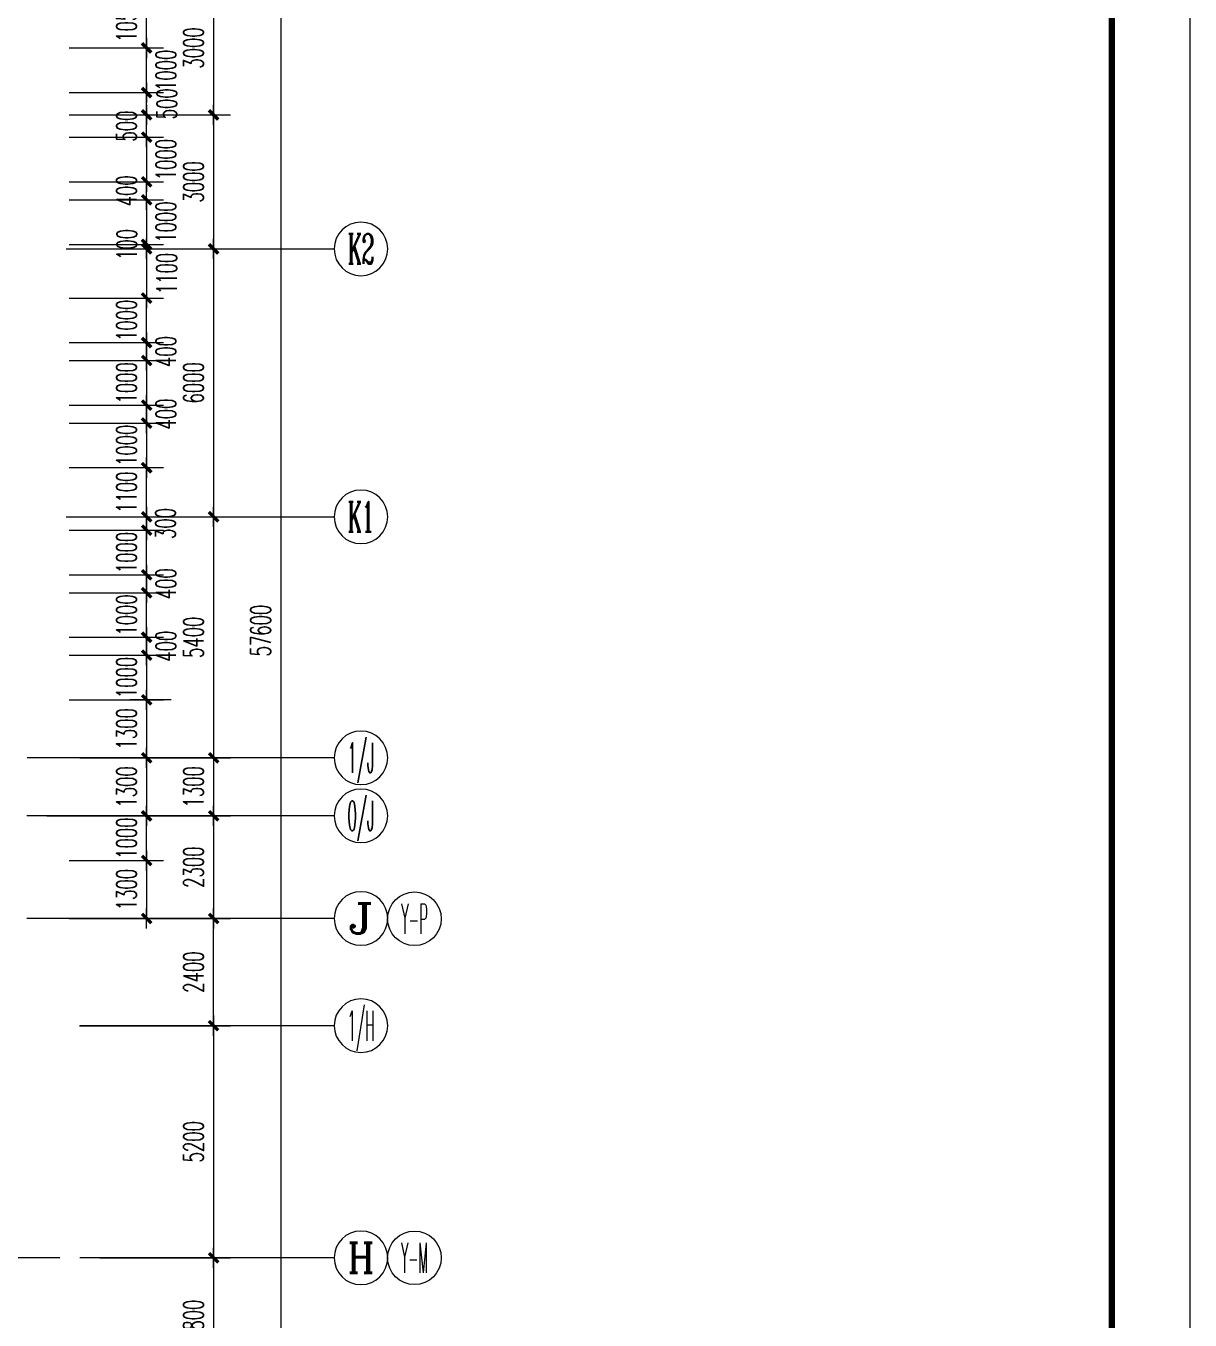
# Model space of a CAD drawing. Extents: x 1575758 to 1999219, y -897052 to -636879.
# Drawn here: x 1973144 to 1999219, y -697603 to -668613 of the extents above; entities that cross this region are included whole.
import ezdxf
from ezdxf.enums import TextEntityAlignment as Align

# ---------------------------------------------------------------- set-up
doc = ezdxf.new("R2010")
doc.units = 0
doc.header["$LTSCALE"] = 1500
doc.header["$MEASUREMENT"] = 0
doc.linetypes.add('CENTER', pattern=[2, 1.25, -0.25, 0.25, -0.25])
doc.layers.get('0').update_dxf_attribs({"linetype": 'CONTINUOUS', "lineweight": 5})
doc.layers.get('DEFPOINTS').update_dxf_attribs({"linetype": 'CONTINUOUS', "lineweight": 5})
for name, color, linetype, lineweight in [('AXIS', 7, 'CONTINUOUS', 5), ('AXIS_TEXT', 7, 'CONTINUOUS', 5), ('DOTE', 7, 'CENTER', 5), ('PUB_DIM', 7, 'CONTINUOUS', 5)]:
    doc.layers.add(name, color=color, linetype=linetype, lineweight=lineweight)
doc.styles.add('COMPLEX', font='COMPLEX')
doc.styles.add('DIM_FONT', font='romans.shx', dxfattribs={"width": 0.6})
doc.dimstyles.new('NORMAL', dxfattribs={"dimscale": 1.5, "dimtxt": 300, "dimasz": 1, "dimexe": 250, "dimexo": 300, "dimgap": 150, "dimtad": 1, "dimdec": 0, "dimdsep": 46, "dimtxsty": 'DIM_FONT', "dimblk1": '_DIMX', "dimblk2": '_DIMX', "dimsah": 1, "dimcen": 2.5, "dimdle": 0.3, "dimclrd": 256, "dimclre": 256, "dimclrt": 256, "dimadec": 0, "dimazin": 0, "dimtfac": 1, "dimtdec": 0, "dimtix": 1, "dimtmove": 2, "dimatfit": 3, "dimldrblk": '_DIMX', "dimfxl": 1, "dimtvp": 1, "dimtolj": 1, "dimtzin": 0, "dimlwd": -1, "dimlwe": -1, "dimarcsym": 0})

# ---------------------------------------------------------------- blocks, each defined once
blk = doc.blocks.new('_AXISO')
blk.add_circle((0, 0), 0.5)
at = {"layer": 'AXIS_TEXT', "style": 'COMPLEX', "width": 1.041667}
blk.add_attdef('A', text='', height=0.56, dxfattribs=at).set_placement((-0.25, -0.28), (0.25, -0.28), align=Align.FIT)
blk = doc.blocks.new('_DIMX')
blk.add_line((-150, 0), (150, 0))
at = {"const_width": 50}
blk.add_lwpolyline([(-70, -70), (70, 70)], dxfattribs=at)
blk = doc.blocks.new('*D1117')
at = {"layer": 'AXIS'}
for p, q in [((1974498, -667608), (1977723, -667608)), ((1977348, -667609), (1977348, -670606)), ((1974498, -670608), (1977723, -670608))]:
    blk.add_line(p, q, dxfattribs=at)
at = {"layer": 'DEFPOINTS', "color": 0, "lineweight": 5}
for p in [(1974048, -667608), (1974048, -670608), (1977348, -670608)]:
    blk.add_point(p, dxfattribs=at)
at = {"layer": 'AXIS', "xscale": 1.5, "yscale": 1.5, "zscale": 1.5}
for p, rotation in [((1977348, -667608), 90), ((1977348, -670608), 270)]:
    blk.add_blockref('_DIMX', p, dxfattribs=dict(at, rotation=rotation))
at = {"layer": 'AXIS', "insert": (1976898, -669108), "char_height": 450, "attachment_point": 5, "rotation": 90, "style": 'DIM_FONT'}
blk.add_mtext('\\A1;3000', dxfattribs=at)
blk = doc.blocks.new('*D1118')
at = {"layer": 'AXIS'}
for p, q in [((1974498, -673609), (1977723, -673609)), ((1977348, -673611), (1977348, -679608)), ((1974498, -679609), (1977723, -679609))]:
    blk.add_line(p, q, dxfattribs=at)
at = {"layer": 'DEFPOINTS', "color": 0, "lineweight": 5}
for p in [(1974048, -673609), (1974048, -679609), (1977348, -679609)]:
    blk.add_point(p, dxfattribs=at)
at = {"layer": 'AXIS', "xscale": 1.5, "yscale": 1.5, "zscale": 1.5}
for p, rotation in [((1977348, -673609), 90), ((1977348, -679609), 270)]:
    blk.add_blockref('_DIMX', p, dxfattribs=dict(at, rotation=rotation))
at = {"layer": 'AXIS', "insert": (1976898, -676609), "char_height": 450, "attachment_point": 5, "rotation": 90, "style": 'DIM_FONT'}
blk.add_mtext('\\A1;6000', dxfattribs=at)
blk = doc.blocks.new('*D1119')
at = {"layer": 'AXIS'}
for p, q in [((1974498, -679609), (1977723, -679609)), ((1977348, -679611), (1977348, -685008)), ((1974498, -685009), (1977723, -685009))]:
    blk.add_line(p, q, dxfattribs=at)
at = {"layer": 'DEFPOINTS', "color": 0, "lineweight": 5}
for p in [(1974048, -679609), (1974048, -685009), (1977348, -685009)]:
    blk.add_point(p, dxfattribs=at)
at = {"layer": 'AXIS', "xscale": 1.5, "yscale": 1.5, "zscale": 1.5}
for p, rotation in [((1977348, -679609), 90), ((1977348, -685009), 270)]:
    blk.add_blockref('_DIMX', p, dxfattribs=dict(at, rotation=rotation))
at = {"layer": 'AXIS', "insert": (1976898, -682309), "char_height": 450, "attachment_point": 5, "rotation": 90, "style": 'DIM_FONT'}
blk.add_mtext('\\A1;5400', dxfattribs=at)
blk = doc.blocks.new('*D1128')
at = {"layer": 'DEFPOINTS', "color": 0, "lineweight": 5}
for p in [(1973665, -670608), (1975848, -670608), (1973665, -671108)]:
    blk.add_point(p, dxfattribs=at)
at = {"layer": 'PUB_DIM'}
for p, q in [((1974115, -670608), (1976223, -670608)), ((1975848, -670606), (1975848, -670605)), ((1975848, -671108), (1975848, -670608)), ((1974115, -671108), (1976223, -671108)), ((1975848, -671109), (1975848, -671111))]:
    blk.add_line(p, q, dxfattribs=at)
at = {"layer": 'PUB_DIM', "xscale": 1.5, "yscale": 1.5, "zscale": 1.5}
for p, rotation in [((1975848, -670608), 270), ((1975848, -671108), 90)]:
    blk.add_blockref('_DIMX', p, dxfattribs=dict(at, rotation=rotation))
at = {"layer": 'PUB_DIM', "insert": (1975398, -670858), "char_height": 450, "attachment_point": 5, "rotation": 90, "style": 'DIM_FONT'}
blk.add_mtext('\\A1;500', dxfattribs=at)
blk = doc.blocks.new('*D1129')
at = {"layer": 'DEFPOINTS', "color": 0, "lineweight": 5}
for p in [(1973665, -669108), (1975848, -669108), (1973665, -670108)]:
    blk.add_point(p, dxfattribs=at)
at = {"layer": 'PUB_DIM'}
for p, q in [((1974115, -669108), (1976223, -669108)), ((1975848, -670106), (1975848, -669109)), ((1974115, -670108), (1976223, -670108))]:
    blk.add_line(p, q, dxfattribs=at)
at = {"layer": 'PUB_DIM', "xscale": 1.5, "yscale": 1.5, "zscale": 1.5}
for p, rotation in [((1975848, -669108), 90), ((1975848, -670108), 270)]:
    blk.add_blockref('_DIMX', p, dxfattribs=dict(at, rotation=rotation))
at = {"layer": 'PUB_DIM', "insert": (1976280, -669608), "char_height": 450, "attachment_point": 5, "rotation": 90, "style": 'DIM_FONT'}
blk.add_mtext('\\A1;1000', dxfattribs=at)
blk = doc.blocks.new('*D1130')
at = {"layer": 'DEFPOINTS', "color": 0, "lineweight": 5}
for p in [(1973665, -668058), (1975848, -668058), (1973665, -669108)]:
    blk.add_point(p, dxfattribs=at)
at = {"layer": 'PUB_DIM'}
for p, q in [((1974115, -668058), (1976223, -668058)), ((1975848, -669106), (1975848, -668059)), ((1974115, -669108), (1976223, -669108))]:
    blk.add_line(p, q, dxfattribs=at)
at = {"layer": 'PUB_DIM', "xscale": 1.5, "yscale": 1.5, "zscale": 1.5}
for p, rotation in [((1975848, -668058), 90), ((1975848, -669108), 270)]:
    blk.add_blockref('_DIMX', p, dxfattribs=dict(at, rotation=rotation))
at = {"layer": 'PUB_DIM', "insert": (1975398, -668508), "char_height": 450, "attachment_point": 5, "rotation": 90, "style": 'DIM_FONT'}
blk.add_mtext('\\A1;1050', dxfattribs=at)
blk = doc.blocks.new('*D1564')
at = {"layer": 'DEFPOINTS', "color": 0, "lineweight": 5}
for p in [(1973665, -671108), (1973665, -672108), (1975848, -672108)]:
    blk.add_point(p, dxfattribs=at)
at = {"layer": 'PUB_DIM'}
for p, q in [((1974115, -671108), (1976223, -671108)), ((1975848, -671109), (1975848, -672106)), ((1974115, -672108), (1976223, -672108))]:
    blk.add_line(p, q, dxfattribs=at)
at = {"layer": 'PUB_DIM', "xscale": 1.5, "yscale": 1.5, "zscale": 1.5}
for p, rotation in [((1975848, -671108), 90), ((1975848, -672108), 270)]:
    blk.add_blockref('_DIMX', p, dxfattribs=dict(at, rotation=rotation))
at = {"layer": 'PUB_DIM', "insert": (1976280, -671608), "char_height": 450, "attachment_point": 5, "rotation": 90, "style": 'DIM_FONT'}
blk.add_mtext('\\A1;1000', dxfattribs=at)
blk = doc.blocks.new('*D1565')
at = {"layer": 'DEFPOINTS', "color": 0, "lineweight": 5}
for p in [(1973665, -672108), (1975848, -672108), (1973665, -672508)]:
    blk.add_point(p, dxfattribs=at)
at = {"layer": 'PUB_DIM'}
for p, q in [((1974115, -672108), (1976223, -672108)), ((1975848, -672106), (1975848, -672105)), ((1975848, -672508), (1975848, -672108)), ((1974115, -672508), (1976223, -672508)), ((1975848, -672509), (1975848, -672511))]:
    blk.add_line(p, q, dxfattribs=at)
at = {"layer": 'PUB_DIM', "xscale": 1.5, "yscale": 1.5, "zscale": 1.5}
for p, rotation in [((1975848, -672108), 270), ((1975848, -672508), 90)]:
    blk.add_blockref('_DIMX', p, dxfattribs=dict(at, rotation=rotation))
at = {"layer": 'PUB_DIM', "insert": (1975398, -672308), "char_height": 450, "attachment_point": 5, "rotation": 90, "style": 'DIM_FONT'}
blk.add_mtext('\\A1;400', dxfattribs=at)
blk = doc.blocks.new('*D1566')
at = {"layer": 'DEFPOINTS', "color": 0, "lineweight": 5}
for p in [(1973665, -673509), (1973665, -673609), (1975848, -673509)]:
    blk.add_point(p, dxfattribs=at)
at = {"layer": 'PUB_DIM'}
for p, q in [((1974115, -673509), (1976223, -673509)), ((1974115, -673609), (1976223, -673609)), ((1975848, -673508), (1975848, -673506)), ((1975848, -673609), (1975848, -673509)), ((1975848, -673611), (1975848, -673612))]:
    blk.add_line(p, q, dxfattribs=at)
at = {"layer": 'PUB_DIM', "xscale": 1.5, "yscale": 1.5, "zscale": 1.5}
for p, rotation in [((1975848, -673509), 270), ((1975848, -673609), 90)]:
    blk.add_blockref('_DIMX', p, dxfattribs=dict(at, rotation=rotation))
at = {"layer": 'PUB_DIM', "insert": (1975405, -673509), "char_height": 450, "attachment_point": 5, "rotation": 90, "style": 'DIM_FONT'}
blk.add_mtext('\\A1;100', dxfattribs=at)
blk = doc.blocks.new('*D1567')
at = {"layer": 'DEFPOINTS', "color": 0, "lineweight": 5}
for p in [(1973665, -673609), (1973665, -674709), (1975848, -674709)]:
    blk.add_point(p, dxfattribs=at)
at = {"layer": 'PUB_DIM'}
for p, q in [((1974115, -673609), (1976223, -673609)), ((1975848, -673611), (1975848, -674708)), ((1974115, -674709), (1976223, -674709))]:
    blk.add_line(p, q, dxfattribs=at)
at = {"layer": 'PUB_DIM', "xscale": 1.5, "yscale": 1.5, "zscale": 1.5}
for p, rotation in [((1975848, -673609), 90), ((1975848, -674709), 270)]:
    blk.add_blockref('_DIMX', p, dxfattribs=dict(at, rotation=rotation))
at = {"layer": 'PUB_DIM', "insert": (1976296, -674159), "char_height": 450, "attachment_point": 5, "rotation": 90, "style": 'DIM_FONT'}
blk.add_mtext('\\A1;1100', dxfattribs=at)
blk = doc.blocks.new('*D1568')
at = {"layer": 'DEFPOINTS', "color": 0, "lineweight": 5}
for p in [(1973665, -674709), (1975848, -674709), (1973665, -675709)]:
    blk.add_point(p, dxfattribs=at)
at = {"layer": 'PUB_DIM'}
for p, q in [((1974115, -674709), (1976223, -674709)), ((1975848, -674708), (1975848, -674706)), ((1975848, -675709), (1975848, -674709)), ((1974115, -675709), (1976223, -675709)), ((1975848, -675711), (1975848, -675712))]:
    blk.add_line(p, q, dxfattribs=at)
at = {"layer": 'PUB_DIM', "xscale": 1.5, "yscale": 1.5, "zscale": 1.5}
for p, rotation in [((1975848, -674709), 270), ((1975848, -675709), 90)]:
    blk.add_blockref('_DIMX', p, dxfattribs=dict(at, rotation=rotation))
at = {"layer": 'PUB_DIM', "insert": (1975398, -675209), "char_height": 450, "attachment_point": 5, "rotation": 90, "style": 'DIM_FONT'}
blk.add_mtext('\\A1;1000', dxfattribs=at)
blk = doc.blocks.new('*D1569')
at = {"layer": 'DEFPOINTS', "color": 0, "lineweight": 5}
for p in [(1973665, -675709), (1975848, -675709), (1973665, -676109)]:
    blk.add_point(p, dxfattribs=at)
at = {"layer": 'PUB_DIM'}
for p, q in [((1974115, -675709), (1976223, -675709)), ((1975848, -675708), (1975848, -675706)), ((1975848, -676109), (1975848, -675709)), ((1974115, -676109), (1976223, -676109)), ((1975848, -676111), (1975848, -676112))]:
    blk.add_line(p, q, dxfattribs=at)
at = {"layer": 'PUB_DIM', "xscale": 1.5, "yscale": 1.5, "zscale": 1.5}
for p, rotation in [((1975848, -675709), 270), ((1975848, -676109), 90)]:
    blk.add_blockref('_DIMX', p, dxfattribs=dict(at, rotation=rotation))
at = {"layer": 'PUB_DIM', "insert": (1976280, -675909), "char_height": 450, "attachment_point": 5, "rotation": 90, "style": 'DIM_FONT'}
blk.add_mtext('\\A1;400', dxfattribs=at)
blk = doc.blocks.new('*D1570')
at = {"layer": 'DEFPOINTS', "color": 0, "lineweight": 5}
for p in [(1973665, -676109), (1973665, -677109), (1975848, -677109)]:
    blk.add_point(p, dxfattribs=at)
at = {"layer": 'PUB_DIM'}
for p, q in [((1974115, -676109), (1976223, -676109)), ((1975848, -676108), (1975848, -676106)), ((1975848, -676109), (1975848, -677109)), ((1974115, -677109), (1976223, -677109)), ((1975848, -677111), (1975848, -677112))]:
    blk.add_line(p, q, dxfattribs=at)
at = {"layer": 'PUB_DIM', "xscale": 1.5, "yscale": 1.5, "zscale": 1.5}
for p, rotation in [((1975848, -676109), 270), ((1975848, -677109), 90)]:
    blk.add_blockref('_DIMX', p, dxfattribs=dict(at, rotation=rotation))
at = {"layer": 'PUB_DIM', "insert": (1975398, -676609), "char_height": 450, "attachment_point": 5, "rotation": 90, "style": 'DIM_FONT'}
blk.add_mtext('\\A1;1000', dxfattribs=at)
blk = doc.blocks.new('*D1571')
at = {"layer": 'DEFPOINTS', "color": 0, "lineweight": 5}
for p in [(1973665, -677109), (1975848, -677109), (1973665, -677509)]:
    blk.add_point(p, dxfattribs=at)
at = {"layer": 'PUB_DIM'}
for p, q in [((1974115, -677109), (1976223, -677109)), ((1975848, -677108), (1975848, -677106)), ((1975848, -677509), (1975848, -677109)), ((1974115, -677509), (1976223, -677509)), ((1975848, -677511), (1975848, -677512))]:
    blk.add_line(p, q, dxfattribs=at)
at = {"layer": 'PUB_DIM', "xscale": 1.5, "yscale": 1.5, "zscale": 1.5}
for p, rotation in [((1975848, -677109), 270), ((1975848, -677509), 90)]:
    blk.add_blockref('_DIMX', p, dxfattribs=dict(at, rotation=rotation))
at = {"layer": 'PUB_DIM', "insert": (1976280, -677309), "char_height": 450, "attachment_point": 5, "rotation": 90, "style": 'DIM_FONT'}
blk.add_mtext('\\A1;400', dxfattribs=at)
blk = doc.blocks.new('*D1572')
at = {"layer": 'DEFPOINTS', "color": 0, "lineweight": 5}
for p in [(1973665, -677509), (1973665, -678509), (1975848, -678509)]:
    blk.add_point(p, dxfattribs=at)
at = {"layer": 'PUB_DIM'}
for p, q in [((1974115, -677509), (1976223, -677509)), ((1975848, -677508), (1975848, -677506)), ((1975848, -677509), (1975848, -678509)), ((1974115, -678509), (1976223, -678509)), ((1975848, -678511), (1975848, -678512))]:
    blk.add_line(p, q, dxfattribs=at)
at = {"layer": 'PUB_DIM', "xscale": 1.5, "yscale": 1.5, "zscale": 1.5}
for p, rotation in [((1975848, -677509), 270), ((1975848, -678509), 90)]:
    blk.add_blockref('_DIMX', p, dxfattribs=dict(at, rotation=rotation))
at = {"layer": 'PUB_DIM', "insert": (1975398, -678009), "char_height": 450, "attachment_point": 5, "rotation": 90, "style": 'DIM_FONT'}
blk.add_mtext('\\A1;1000', dxfattribs=at)
blk = doc.blocks.new('*D1573')
at = {"layer": 'DEFPOINTS', "color": 0, "lineweight": 5}
for p in [(1973665, -678509), (1975848, -678509), (1973665, -679609)]:
    blk.add_point(p, dxfattribs=at)
at = {"layer": 'PUB_DIM'}
for p, q in [((1974115, -678509), (1976223, -678509)), ((1975848, -678508), (1975848, -678506)), ((1975848, -679609), (1975848, -678509)), ((1974115, -679609), (1976223, -679609)), ((1975848, -679611), (1975848, -679612))]:
    blk.add_line(p, q, dxfattribs=at)
at = {"layer": 'PUB_DIM', "xscale": 1.5, "yscale": 1.5, "zscale": 1.5}
for p, rotation in [((1975848, -678509), 270), ((1975848, -679609), 90)]:
    blk.add_blockref('_DIMX', p, dxfattribs=dict(at, rotation=rotation))
at = {"layer": 'PUB_DIM', "insert": (1975398, -679059), "char_height": 450, "attachment_point": 5, "rotation": 90, "style": 'DIM_FONT'}
blk.add_mtext('\\A1;1100', dxfattribs=at)
blk = doc.blocks.new('*D1592')
at = {"layer": 'AXIS'}
for p, q in [((1974353, -685008), (1977723, -685008)), ((1977348, -685006), (1977348, -685005)), ((1977348, -685008), (1977348, -686308)), ((1973615, -686308), (1977723, -686308)), ((1977348, -686309), (1977348, -686311))]:
    blk.add_line(p, q, dxfattribs=at)
at = {"layer": 'DEFPOINTS', "color": 0, "lineweight": 5}
for p in [(1973903, -685008), (1973165, -686308), (1977348, -686308)]:
    blk.add_point(p, dxfattribs=at)
at = {"layer": 'AXIS', "xscale": 1.5, "yscale": 1.5, "zscale": 1.5}
for p, rotation in [((1977348, -685008), 270), ((1977348, -686308), 90)]:
    blk.add_blockref('_DIMX', p, dxfattribs=dict(at, rotation=rotation))
at = {"layer": 'AXIS', "insert": (1976898, -685658), "char_height": 450, "attachment_point": 5, "rotation": 90, "style": 'DIM_FONT'}
blk.add_mtext('\\A1;1300', dxfattribs=at)
blk = doc.blocks.new('*D1593')
at = {"layer": 'AXIS'}
for p, q in [((1974798, -691008), (1977723, -691008)), ((1977348, -691009), (1977348, -696206)), ((1974798, -696208), (1977723, -696208))]:
    blk.add_line(p, q, dxfattribs=at)
at = {"layer": 'DEFPOINTS', "color": 0, "lineweight": 5}
for p in [(1974348, -691008), (1974348, -696208), (1977348, -696208)]:
    blk.add_point(p, dxfattribs=at)
at = {"layer": 'AXIS', "xscale": 1.5, "yscale": 1.5, "zscale": 1.5}
for p, rotation in [((1977348, -691008), 90), ((1977348, -696208), 270)]:
    blk.add_blockref('_DIMX', p, dxfattribs=dict(at, rotation=rotation))
at = {"layer": 'AXIS', "insert": (1976898, -693608), "char_height": 450, "attachment_point": 5, "rotation": 90, "style": 'DIM_FONT'}
blk.add_mtext('\\A1;5200', dxfattribs=at)
blk = doc.blocks.new('*D1594')
at = {"layer": 'AXIS'}
for p, q in [((1974798, -696208), (1977723, -696208)), ((1977348, -696209), (1977348, -699006)), ((1974798, -699008), (1977723, -699008))]:
    blk.add_line(p, q, dxfattribs=at)
at = {"layer": 'DEFPOINTS', "color": 0, "lineweight": 5}
for p in [(1974348, -696208), (1974348, -699008), (1977348, -699008)]:
    blk.add_point(p, dxfattribs=at)
at = {"layer": 'AXIS', "xscale": 1.5, "yscale": 1.5, "zscale": 1.5}
for p, rotation in [((1977348, -696208), 90), ((1977348, -699008), 270)]:
    blk.add_blockref('_DIMX', p, dxfattribs=dict(at, rotation=rotation))
at = {"layer": 'AXIS', "insert": (1976898, -697608), "char_height": 450, "attachment_point": 5, "rotation": 90, "style": 'DIM_FONT'}
blk.add_mtext('\\A1;2800', dxfattribs=at)
blk = doc.blocks.new('*D1598')
at = {"layer": 'AXIS'}
for p, q in [((1975853, -653358), (1979228, -653358)), ((1978853, -653359), (1978853, -710956)), ((1975853, -710958), (1979228, -710958))]:
    blk.add_line(p, q, dxfattribs=at)
at = {"layer": 'DEFPOINTS', "color": 0, "lineweight": 5}
for p in [(1975403, -653358), (1975403, -710958), (1978853, -710958)]:
    blk.add_point(p, dxfattribs=at)
at = {"layer": 'AXIS', "xscale": 1.5, "yscale": 1.5, "zscale": 1.5}
for p, rotation in [((1978853, -653358), 90), ((1978853, -710958), 270)]:
    blk.add_blockref('_DIMX', p, dxfattribs=dict(at, rotation=rotation))
at = {"layer": 'AXIS', "insert": (1978403, -682158), "char_height": 450, "attachment_point": 5, "rotation": 90, "style": 'DIM_FONT'}
blk.add_mtext('\\A1;57600', dxfattribs=at)
blk = doc.blocks.new('*D1608')
at = {"layer": 'AXIS'}
for p, q in [((1974348, -688608), (1977723, -688608)), ((1977348, -691006), (1977348, -688609)), ((1974348, -691008), (1977723, -691008))]:
    blk.add_line(p, q, dxfattribs=at)
at = {"layer": 'DEFPOINTS', "color": 0, "lineweight": 5}
for p in [(1973898, -688608), (1977348, -688608), (1973898, -691008)]:
    blk.add_point(p, dxfattribs=at)
at = {"layer": 'AXIS', "xscale": 1.5, "yscale": 1.5, "zscale": 1.5}
for p, rotation in [((1977348, -688608), 90), ((1977348, -691008), 270)]:
    blk.add_blockref('_DIMX', p, dxfattribs=dict(at, rotation=rotation))
at = {"layer": 'AXIS', "insert": (1976898, -689808), "char_height": 450, "attachment_point": 5, "rotation": 90, "style": 'DIM_FONT'}
blk.add_mtext('\\A1;2400', dxfattribs=at)
blk = doc.blocks.new('*D1609')
at = {"layer": 'AXIS'}
for p, q in [((1974348, -686308), (1977723, -686308)), ((1977348, -686309), (1977348, -688606)), ((1974348, -688608), (1977723, -688608))]:
    blk.add_line(p, q, dxfattribs=at)
at = {"layer": 'DEFPOINTS', "color": 0, "lineweight": 5}
for p in [(1973898, -686308), (1973898, -688608), (1977348, -688608)]:
    blk.add_point(p, dxfattribs=at)
at = {"layer": 'AXIS', "xscale": 1.5, "yscale": 1.5, "zscale": 1.5}
for p, rotation in [((1977348, -686308), 90), ((1977348, -688608), 270)]:
    blk.add_blockref('_DIMX', p, dxfattribs=dict(at, rotation=rotation))
at = {"layer": 'AXIS', "insert": (1976898, -687458), "char_height": 450, "attachment_point": 5, "rotation": 90, "style": 'DIM_FONT'}
blk.add_mtext('\\A1;2300', dxfattribs=at)
blk = doc.blocks.new('*D1678')
at = {"layer": 'DEFPOINTS', "color": 0, "lineweight": 5}
for p in [(1973665, -672508), (1973665, -673508), (1975848, -673508)]:
    blk.add_point(p, dxfattribs=at)
at = {"layer": 'PUB_DIM'}
for p, q in [((1974115, -672508), (1976223, -672508)), ((1975848, -672509), (1975848, -673506)), ((1974115, -673508), (1976223, -673508))]:
    blk.add_line(p, q, dxfattribs=at)
at = {"layer": 'PUB_DIM', "xscale": 1.5, "yscale": 1.5, "zscale": 1.5}
for p, rotation in [((1975848, -672508), 90), ((1975848, -673508), 270)]:
    blk.add_blockref('_DIMX', p, dxfattribs=dict(at, rotation=rotation))
at = {"layer": 'PUB_DIM', "insert": (1976280, -673008), "char_height": 450, "attachment_point": 5, "rotation": 90, "style": 'DIM_FONT'}
blk.add_mtext('\\A1;1000', dxfattribs=at)
blk = doc.blocks.new('*D1681')
at = {"layer": 'DEFPOINTS', "color": 0, "lineweight": 5}
for p in [(1973665, -679609), (1973665, -679909), (1975848, -679909)]:
    blk.add_point(p, dxfattribs=at)
at = {"layer": 'PUB_DIM'}
for p, q in [((1974115, -679609), (1976223, -679609)), ((1975848, -679608), (1975848, -679606)), ((1975848, -679609), (1975848, -679909)), ((1974115, -679909), (1976223, -679909)), ((1975848, -679911), (1975848, -679912))]:
    blk.add_line(p, q, dxfattribs=at)
at = {"layer": 'PUB_DIM', "xscale": 1.5, "yscale": 1.5, "zscale": 1.5}
for p, rotation in [((1975848, -679609), 270), ((1975848, -679909), 90)]:
    blk.add_blockref('_DIMX', p, dxfattribs=dict(at, rotation=rotation))
at = {"layer": 'PUB_DIM', "insert": (1976270, -679759), "char_height": 450, "attachment_point": 5, "rotation": 90, "style": 'DIM_FONT'}
blk.add_mtext('\\A1;300', dxfattribs=at)
blk = doc.blocks.new('*D1682')
at = {"layer": 'DEFPOINTS', "color": 0, "lineweight": 5}
for p in [(1973665, -682709), (1973665, -683709), (1975848, -683709)]:
    blk.add_point(p, dxfattribs=at)
at = {"layer": 'PUB_DIM'}
for p, q in [((1975848, -682708), (1975848, -682706)), ((1974115, -682709), (1976223, -682709)), ((1975848, -682709), (1975848, -683709)), ((1974115, -683709), (1976223, -683709)), ((1975848, -683711), (1975848, -683712))]:
    blk.add_line(p, q, dxfattribs=at)
at = {"layer": 'PUB_DIM', "xscale": 1.5, "yscale": 1.5, "zscale": 1.5}
for p, rotation in [((1975848, -682709), 270), ((1975848, -683709), 90)]:
    blk.add_blockref('_DIMX', p, dxfattribs=dict(at, rotation=rotation))
at = {"layer": 'PUB_DIM', "insert": (1975398, -683209), "char_height": 450, "attachment_point": 5, "rotation": 90, "style": 'DIM_FONT'}
blk.add_mtext('\\A1;1000', dxfattribs=at)
blk = doc.blocks.new('*D1683')
at = {"layer": 'DEFPOINTS', "color": 0, "lineweight": 5}
for p in [(1973665, -682309), (1973665, -682709), (1975848, -682709)]:
    blk.add_point(p, dxfattribs=at)
at = {"layer": 'PUB_DIM'}
for p, q in [((1974115, -682309), (1976223, -682309)), ((1975848, -682308), (1975848, -682306)), ((1975848, -682309), (1975848, -682709)), ((1974115, -682709), (1976223, -682709)), ((1975848, -682711), (1975848, -682712))]:
    blk.add_line(p, q, dxfattribs=at)
at = {"layer": 'PUB_DIM', "xscale": 1.5, "yscale": 1.5, "zscale": 1.5}
for p, rotation in [((1975848, -682309), 270), ((1975848, -682709), 90)]:
    blk.add_blockref('_DIMX', p, dxfattribs=dict(at, rotation=rotation))
at = {"layer": 'PUB_DIM', "insert": (1976280, -682509), "char_height": 450, "attachment_point": 5, "rotation": 90, "style": 'DIM_FONT'}
blk.add_mtext('\\A1;400', dxfattribs=at)
blk = doc.blocks.new('*D1684')
at = {"layer": 'DEFPOINTS', "color": 0, "lineweight": 5}
for p in [(1973665, -681309), (1975848, -681309), (1973665, -682309)]:
    blk.add_point(p, dxfattribs=at)
at = {"layer": 'PUB_DIM'}
for p, q in [((1974115, -681309), (1976223, -681309)), ((1975848, -681308), (1975848, -681306)), ((1975848, -682309), (1975848, -681309)), ((1974115, -682309), (1976223, -682309)), ((1975848, -682311), (1975848, -682312))]:
    blk.add_line(p, q, dxfattribs=at)
at = {"layer": 'PUB_DIM', "xscale": 1.5, "yscale": 1.5, "zscale": 1.5}
for p, rotation in [((1975848, -681309), 270), ((1975848, -682309), 90)]:
    blk.add_blockref('_DIMX', p, dxfattribs=dict(at, rotation=rotation))
at = {"layer": 'PUB_DIM', "insert": (1975398, -681809), "char_height": 450, "attachment_point": 5, "rotation": 90, "style": 'DIM_FONT'}
blk.add_mtext('\\A1;1000', dxfattribs=at)
blk = doc.blocks.new('*D1685')
at = {"layer": 'DEFPOINTS', "color": 0, "lineweight": 5}
for p in [(1973665, -680909), (1973665, -681309), (1975848, -681309)]:
    blk.add_point(p, dxfattribs=at)
at = {"layer": 'PUB_DIM'}
for p, q in [((1974115, -680909), (1976223, -680909)), ((1975848, -680908), (1975848, -680906)), ((1975848, -680909), (1975848, -681309)), ((1974115, -681309), (1976223, -681309)), ((1975848, -681311), (1975848, -681312))]:
    blk.add_line(p, q, dxfattribs=at)
at = {"layer": 'PUB_DIM', "xscale": 1.5, "yscale": 1.5, "zscale": 1.5}
for p, rotation in [((1975848, -680909), 270), ((1975848, -681309), 90)]:
    blk.add_blockref('_DIMX', p, dxfattribs=dict(at, rotation=rotation))
at = {"layer": 'PUB_DIM', "insert": (1976280, -681109), "char_height": 450, "attachment_point": 5, "rotation": 90, "style": 'DIM_FONT'}
blk.add_mtext('\\A1;400', dxfattribs=at)
blk = doc.blocks.new('*D1686')
at = {"layer": 'DEFPOINTS', "color": 0, "lineweight": 5}
for p in [(1973665, -679909), (1975848, -679909), (1973665, -680909)]:
    blk.add_point(p, dxfattribs=at)
at = {"layer": 'PUB_DIM'}
for p, q in [((1974115, -679909), (1976223, -679909)), ((1975848, -679908), (1975848, -679906)), ((1975848, -680909), (1975848, -679909)), ((1974115, -680909), (1976223, -680909)), ((1975848, -680911), (1975848, -680912))]:
    blk.add_line(p, q, dxfattribs=at)
at = {"layer": 'PUB_DIM', "xscale": 1.5, "yscale": 1.5, "zscale": 1.5}
for p, rotation in [((1975848, -679909), 270), ((1975848, -680909), 90)]:
    blk.add_blockref('_DIMX', p, dxfattribs=dict(at, rotation=rotation))
at = {"layer": 'PUB_DIM', "insert": (1975398, -680409), "char_height": 450, "attachment_point": 5, "rotation": 90, "style": 'DIM_FONT'}
blk.add_mtext('\\A1;1000', dxfattribs=at)
blk = doc.blocks.new('*D1687')
at = {"layer": 'DEFPOINTS', "color": 0, "lineweight": 5}
for p in [(1973665, -686309), (1975848, -686309), (1973665, -687309)]:
    blk.add_point(p, dxfattribs=at)
at = {"layer": 'PUB_DIM'}
for p, q in [((1974115, -686309), (1976223, -686309)), ((1975848, -686308), (1975848, -686306)), ((1975848, -687309), (1975848, -686309)), ((1974115, -687309), (1976223, -687309)), ((1975848, -687311), (1975848, -687312))]:
    blk.add_line(p, q, dxfattribs=at)
at = {"layer": 'PUB_DIM', "xscale": 1.5, "yscale": 1.5, "zscale": 1.5}
for p, rotation in [((1975848, -686309), 270), ((1975848, -687309), 90)]:
    blk.add_blockref('_DIMX', p, dxfattribs=dict(at, rotation=rotation))
at = {"layer": 'PUB_DIM', "insert": (1975398, -686809), "char_height": 450, "attachment_point": 5, "rotation": 90, "style": 'DIM_FONT'}
blk.add_mtext('\\A1;1000', dxfattribs=at)
blk = doc.blocks.new('*D1688')
at = {"layer": 'DEFPOINTS', "color": 0, "lineweight": 5}
for p in [(1973665, -687309), (1973665, -688609), (1975848, -688609)]:
    blk.add_point(p, dxfattribs=at)
at = {"layer": 'PUB_DIM'}
for p, q in [((1974115, -687309), (1976223, -687309)), ((1975848, -687308), (1975848, -687306)), ((1975848, -687309), (1975848, -688609)), ((1974115, -688609), (1976223, -688609)), ((1975848, -688611), (1975848, -688612))]:
    blk.add_line(p, q, dxfattribs=at)
at = {"layer": 'PUB_DIM', "xscale": 1.5, "yscale": 1.5, "zscale": 1.5}
for p, rotation in [((1975848, -687309), 270), ((1975848, -688609), 90)]:
    blk.add_blockref('_DIMX', p, dxfattribs=dict(at, rotation=rotation))
at = {"layer": 'PUB_DIM', "insert": (1975398, -687959), "char_height": 450, "attachment_point": 5, "rotation": 90, "style": 'DIM_FONT'}
blk.add_mtext('\\A1;1300', dxfattribs=at)
blk = doc.blocks.new('*D2180')
at = {"layer": 'DEFPOINTS', "color": 0, "lineweight": 5}
for p in [(1976848, -683711), (1975848, -685009), (1976848, -685009)]:
    blk.add_point(p, dxfattribs=at)
at = {"layer": 'PUB_DIM'}
for p, q in [((1976398, -683711), (1975473, -683711)), ((1975848, -683710), (1975848, -683708)), ((1975848, -683711), (1975848, -685009)), ((1976398, -685009), (1975473, -685009)), ((1975848, -685010), (1975848, -685012))]:
    blk.add_line(p, q, dxfattribs=at)
at = {"layer": 'PUB_DIM', "xscale": 1.5, "yscale": 1.5, "zscale": 1.5}
for p, rotation in [((1975848, -683711), 270), ((1975848, -685009), 90)]:
    blk.add_blockref('_DIMX', p, dxfattribs=dict(at, rotation=rotation))
at = {"layer": 'PUB_DIM', "insert": (1975398, -684360), "char_height": 450, "attachment_point": 5, "rotation": 90, "style": 'DIM_FONT'}
blk.add_mtext('\\A1;1300', dxfattribs=at)
blk = doc.blocks.new('*D2181')
at = {"layer": 'AXIS'}
for p, q in [((1974498, -670608), (1977723, -670608)), ((1977348, -670609), (1977348, -673606)), ((1974498, -673608), (1977723, -673608))]:
    blk.add_line(p, q, dxfattribs=at)
at = {"layer": 'DEFPOINTS', "color": 0, "lineweight": 5}
for p in [(1974048, -670608), (1974048, -673608), (1977348, -673608)]:
    blk.add_point(p, dxfattribs=at)
at = {"layer": 'AXIS', "xscale": 1.5, "yscale": 1.5, "zscale": 1.5}
for p, rotation in [((1977348, -670608), 90), ((1977348, -673608), 270)]:
    blk.add_blockref('_DIMX', p, dxfattribs=dict(at, rotation=rotation))
at = {"layer": 'AXIS', "insert": (1976898, -672108), "char_height": 450, "attachment_point": 5, "rotation": 90, "style": 'DIM_FONT'}
blk.add_mtext('\\A1;3000', dxfattribs=at)
blk = doc.blocks.new('*D2182')
at = {"layer": 'DEFPOINTS', "color": 0, "lineweight": 5}
for p in [(1976848, -685009), (1975848, -686311), (1976848, -686311)]:
    blk.add_point(p, dxfattribs=at)
at = {"layer": 'PUB_DIM'}
for p, q in [((1976398, -685009), (1975473, -685009)), ((1975848, -685007), (1975848, -685006)), ((1975848, -685009), (1975848, -686311)), ((1976398, -686311), (1975473, -686311)), ((1975848, -686312), (1975848, -686314))]:
    blk.add_line(p, q, dxfattribs=at)
at = {"layer": 'PUB_DIM', "xscale": 1.5, "yscale": 1.5, "zscale": 1.5}
for p, rotation in [((1975848, -685009), 270), ((1975848, -686311), 90)]:
    blk.add_blockref('_DIMX', p, dxfattribs=dict(at, rotation=rotation))
at = {"layer": 'PUB_DIM', "insert": (1975398, -685660), "char_height": 450, "attachment_point": 5, "rotation": 90, "style": 'DIM_FONT'}
blk.add_mtext('\\A1;1300', dxfattribs=at)
blk = doc.blocks.new('*D2225')
at = {"layer": 'DEFPOINTS', "color": 0, "lineweight": 5}
for p in [(1973665, -670108), (1975848, -670108), (1973665, -670608)]:
    blk.add_point(p, dxfattribs=at)
at = {"layer": 'PUB_DIM'}
for p, q in [((1974115, -670108), (1976223, -670108)), ((1975848, -670606), (1975848, -670109)), ((1974115, -670608), (1976223, -670608))]:
    blk.add_line(p, q, dxfattribs=at)
at = {"layer": 'PUB_DIM', "xscale": 1.5, "yscale": 1.5, "zscale": 1.5}
for p, rotation in [((1975848, -670108), 90), ((1975848, -670608), 270)]:
    blk.add_blockref('_DIMX', p, dxfattribs=dict(at, rotation=rotation))
at = {"layer": 'PUB_DIM', "insert": (1976299, -670358), "char_height": 450, "attachment_point": 5, "rotation": 90, "style": 'DIM_FONT'}
blk.add_mtext('\\A1;500', dxfattribs=at)

msp = doc.modelspace()

# ---------------------------------------------------------------- linework, layer by layer
at = {"layer": 'AXIS'}
for p, q in [((1974048.5, -673609.4), (1980048.5, -673609.4)), ((1974048.5, -679609.4), (1980048.5, -679609.4)), ((1980053.2, -685007.9), (1973169.8, -685008.9)), ((1980048.5, -686308), (1973165.1, -686308)), ((1980048.5, -688607.9), (1973165.1, -688607.9)), ((1980048.5, -691008), (1974348.5, -691008)), ((1980048.5, -696207.9), (1974348.5, -696207.9))]:
    msp.add_line(p, q, dxfattribs=at)
at = {"layer": 'AXIS', "color": 250}
msp.add_lwpolyline([(1862498, -638991.1), (1862498, -740304.5), (1999218.5, -740304.5), (1999218.5, -638991.1)], close=True, dxfattribs=at)
at = {"layer": 'AXIS', "color": 0, "const_width": 140.2}
msp.add_lwpolyline([(1864250.8, -640743.9), (1864250.8, -738551.6), (1997465.7, -738551.6), (1997465.7, -640743.9)], close=True, dxfattribs=at)
at = {"layer": 'DOTE'}
msp.add_line((1973903.2, -696208), (1888847.8, -696208), dxfattribs=at)

# ---------------------------------------------------------------- block references
at = {"layer": 'AXIS'}
ref = msp.add_blockref('_AXISO', (1980648.5, -673609.4), dxfattribs=dict(at, xscale=-1200, yscale=1200, zscale=1200))
ref.add_attrib('A', 'K2', dxfattribs={"layer": 'AXIS_TEXT', "height": 672, "style": 'COMPLEX', "width": 0.520833}).set_placement((1980348.5, -673945.4), (1980948.5, -673945.4), align=Align.FIT)
ref = msp.add_blockref('_AXISO', (1980648.5, -679609.4), dxfattribs=dict(at, xscale=-1200, yscale=1200, zscale=1200))
ref.add_attrib('A', 'K1', dxfattribs={"layer": 'AXIS_TEXT', "height": 672, "style": 'COMPLEX', "width": 0.604839}).set_placement((1980348.5, -679945.4), (1980948.5, -679945.4), align=Align.FIT)
ref = msp.add_blockref('_AXISO', (1980648.5, -685007.9), dxfattribs=dict(at, xscale=-1200, yscale=1200, zscale=1200))
ref.add_attrib('A', '1/J', dxfattribs={"layer": 'AXIS_TEXT', "height": 672, "style": 'COMPLEX', "width": 0.390625}).set_placement((1980348.5, -685343.9), (1980948.5, -685343.9), align=Align.FIT)
ref = msp.add_blockref('_AXISO', (1980648.5, -686308), dxfattribs=dict(at, xscale=-1200, yscale=1200, zscale=1200))
ref.add_attrib('A', '0/J', dxfattribs={"layer": 'AXIS_TEXT', "height": 672, "style": 'COMPLEX', "width": 0.353774}).set_placement((1980348.5, -686644), (1980948.5, -686644), align=Align.FIT)
ref = msp.add_blockref('_AXISO', (1980648.5, -688607.9), dxfattribs=dict(at, xscale=-1200, yscale=1200, zscale=1200))
ref.add_attrib('A', 'J', dxfattribs={"layer": 'AXIS_TEXT', "height": 672, "style": 'COMPLEX', "width": 1.704545}).set_placement((1980348.5, -688943.9), (1980948.5, -688943.9), align=Align.FIT)
ref = msp.add_blockref('_AXISO', (1981846.1, -688613.5), dxfattribs=dict(at, xscale=1200, yscale=1200, zscale=1200))
ref.add_attrib('A', 'Y-P', dxfattribs={"layer": 'AXIS_TEXT', "height": 672, "style": 'COMPLEX', "width": 0.292969}).set_placement((1981546.1, -688949.5), (1982146.1, -688949.5), align=Align.FIT)
ref = msp.add_blockref('_AXISO', (1980648.5, -691008), dxfattribs=dict(at, xscale=-1200, yscale=1200, zscale=1200))
ref.add_attrib('A', '1/H', dxfattribs={"layer": 'AXIS_TEXT', "height": 672, "style": 'COMPLEX', "width": 0.328947}).set_placement((1980348.5, -691344), (1980948.5, -691344), align=Align.FIT)
ref = msp.add_blockref('_AXISO', (1980648.5, -696207.9), dxfattribs=dict(at, xscale=-1200, yscale=1200, zscale=1200))
ref.add_attrib('A', 'H', dxfattribs={"layer": 'AXIS_TEXT', "height": 672, "style": 'COMPLEX', "width": 0.9375}).set_placement((1980348.5, -696543.9), (1980948.5, -696543.9), align=Align.FIT)
ref = msp.add_blockref('_AXISO', (1981846.1, -696207.9), dxfattribs=dict(at, xscale=1200, yscale=1200, zscale=1200))
ref.add_attrib('A', 'Y-M', dxfattribs={"layer": 'AXIS_TEXT', "height": 672, "style": 'COMPLEX', "width": 0.275735}).set_placement((1981546.1, -696543.9), (1982146.1, -696543.9), align=Align.FIT)

# ---------------------------------------------------------------- dimensions: what is measured, and where the dimension line sits
for base, p1, p2, angle, picture, middle in [((1978853.2, -710958), (1975403.2, -653358), (1975403.2, -710958), 90, '*D1598', (1978403.2, -682158)), ((1977348.5, -670608), (1974048.5, -667607.9), (1974048.5, -670608), 270, '*D1117', (1976898.5, -669107.9)), ((1977348.5, -673607.9), (1974048.5, -670608), (1974048.5, -673607.9), 270, '*D2181', (1976898.5, -672107.9)), ((1977348.5, -679609.4), (1974048.5, -673609.4), (1974048.5, -679609.4), 270, '*D1118', (1976898.5, -676609.4)), ((1977348.5, -685009.4), (1974048.5, -679609.4), (1974048.5, -685009.4), 270, '*D1119', (1976898.5, -682309.4)), ((1977348.5, -686308), (1973903.2, -685007.9), (1973165.1, -686308), 270, '*D1592', (1976898.5, -685657.9)), ((1977348.5, -688607.9), (1973898.5, -686308), (1973898.5, -688607.9), 270, '*D1609', (1976898.5, -687457.9)), ((1977348.5, -688608), (1973898.5, -691007.9), (1973898.5, -688608), 270, '*D1608', (1976898.5, -689807.9)), ((1977348.5, -696207.9), (1974348.5, -691007.9), (1974348.5, -696207.9), 270, '*D1593', (1976898.5, -693607.9)), ((1977348.5, -699007.9), (1974348.5, -696207.9), (1974348.5, -699007.9), 270, '*D1594', (1976898.5, -697607.9))]:
    dim = msp.add_linear_dim(base=base, p1=p1, p2=p2, angle=angle, dimstyle='NORMAL', dxfattribs=at)
    dim.commit()
    dim.dimension.update_dxf_attribs({"geometry": picture, "text_midpoint": middle})
at = {"layer": 'PUB_DIM'}
for base, p1, p2, angle, picture, middle in [((1975848.5, -668058), (1973665.1, -669108), (1973665.1, -668058), 90, '*D1130', (1975398, -668508)), ((1975848.5, -669108), (1973665.1, -670108), (1973665.1, -669108), 90, '*D1129', (1976280.5, -669608)), ((1975848.5, -670108), (1973665.1, -670608), (1973665.1, -670108), 90, '*D2225', (1976299.5, -670358)), ((1975848.5, -672108), (1973665.1, -671108), (1973665.1, -672108), 270, '*D1564', (1976280.5, -671608)), ((1975848.5, -673508), (1973665.1, -672508), (1973665.1, -673508), 270, '*D1678', (1976280.5, -673008)), ((1975848.5, -673509.4), (1973665.1, -673609.4), (1973665.1, -673509.4), 90, '*D1566', (1975405.5, -673509.4)), ((1975848.5, -674709.4), (1973665.1, -673609.4), (1973665.1, -674709.4), 270, '*D1567', (1976296, -674159.4)), ((1975848.5, -675709.4), (1973665.1, -676109.4), (1973665.1, -675709.4), 90, '*D1569', (1976280.5, -675909.4)), ((1975848.5, -677109.4), (1973665.1, -677509.4), (1973665.1, -677109.4), 90, '*D1571', (1976280.5, -677309.4)), ((1975848.5, -679909.4), (1973665.1, -679609.4), (1973665.1, -679909.4), 270, '*D1681', (1976269.7, -679759.4)), ((1975848.5, -681309.4), (1973665.1, -680909.4), (1973665.1, -681309.4), 270, '*D1685', (1976280.5, -681109.4)), ((1975848.5, -682709.4), (1973665.1, -682309.4), (1973665.1, -682709.4), 270, '*D1683', (1976280.5, -682509.4))]:
    dim = msp.add_linear_dim(base=base, p1=p1, p2=p2, angle=angle, dimstyle='NORMAL', dxfattribs=at)
    dim.commit()
    dim.dimension.update_dxf_attribs({"geometry": picture, "text_midpoint": middle, "dimtype": 161})
for p1, p2, distance, picture, middle in [((1973665.1, -671108), (1973665.1, -670608), -2183.3, '*D1128', (1975398.5, -670858)), ((1973665.1, -672508), (1973665.1, -672108), -2183.3, '*D1565', (1975398.5, -672308)), ((1973665.1, -675709.4), (1973665.1, -674709.4), -2183.3, '*D1568', (1975398.5, -675209.4)), ((1973665.1, -676109.4), (1973665.1, -677109.4), 2183.3, '*D1570', (1975398.5, -676609.4)), ((1973665.1, -677509.4), (1973665.1, -678509.4), 2183.3, '*D1572', (1975398.5, -678009.4)), ((1973665.1, -679609.4), (1973665.1, -678509.4), -2183.3, '*D1573', (1975398.5, -679059.4)), ((1973665.1, -680909.4), (1973665.1, -679909.4), -2183.3, '*D1686', (1975398.5, -680409.4)), ((1973665.1, -682309.4), (1973665.1, -681309.4), -2183.3, '*D1684', (1975398.5, -681809.4)), ((1973665.1, -682709.4), (1973665.1, -683709.4), 2183.3, '*D1682', (1975398.5, -683209.4)), ((1973665.2, -687309.4), (1973665.2, -686309.4), -2183.3, '*D1687', (1975398.5, -686809.4)), ((1973665.2, -687309.4), (1973665.2, -688609.4), 2183.3, '*D1688', (1975398.5, -687959.4))]:
    dim = msp.add_aligned_dim(p1=p1, p2=p2, distance=distance, dimstyle='NORMAL', dxfattribs=at)
    dim.commit()
    dim.dimension.update_dxf_attribs({"geometry": picture, "text_midpoint": middle})
for p1, p2, picture, middle in [((1976848.5, -683711.3), (1976848.5, -685008.7), '*D2180', (1975398.5, -684360)), ((1976848.5, -685008.7), (1976848.5, -686310.9), '*D2182', (1975398.5, -685659.8))]:
    dim = msp.add_aligned_dim(p1=p1, p2=p2, distance=-1000, text='1300', dimstyle='NORMAL', dxfattribs=at)
    dim.commit()
    dim.dimension.update_dxf_attribs({"geometry": picture, "text_midpoint": middle})

doc.saveas('drawing.dxf')
